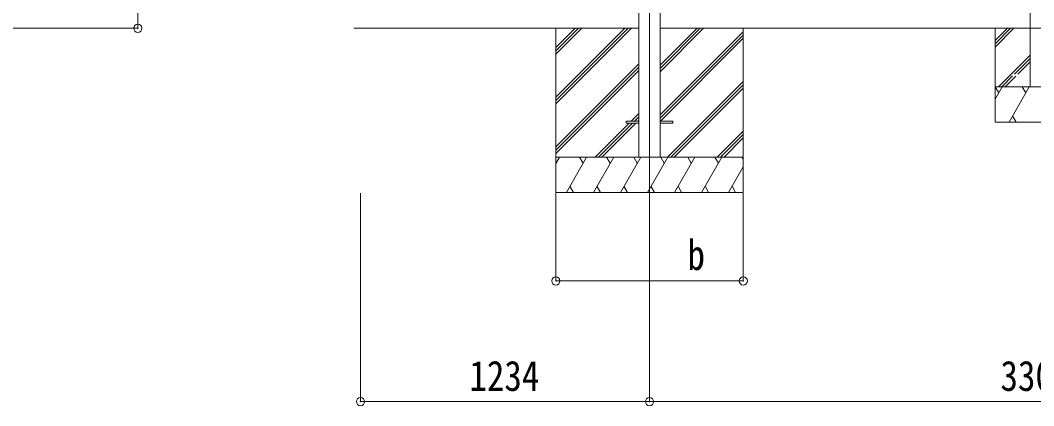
# Model space of a CAD drawing. Units: millimetres at full size. Extents: x -9783 to 9892, y -6828 to 6752.
# Drawn here: x 75 to 4402, y -2424 to -779 of the extents above; entities that cross this region are included whole.
import ezdxf
from ezdxf.enums import TextEntityAlignment as Align

# ---------------------------------------------------------------- set-up
doc = ezdxf.new("R2010")
doc.units = ezdxf.units.MM
doc.header["$LTSCALE"] = 35
doc.header["$PDMODE"] = 32
doc.header["$PDSIZE"] = 35
for name, color, linetype, lineweight in [('0-0_0', 7, 'Continuous', 9), ('0-1_本体', 4, 'Continuous', 9), ('0-2_部品', 7, 'Continuous', 9), ('0-8_PARTS2', 2, 'Continuous', 9), ('0-A_寸法', 6, 'Continuous', 9), ('1-0_FRAME', 7, 'Continuous', 9), ('1-2_GLASS_SEAL', 7, 'Continuous', 9)]:
    doc.layers.add(name, color=color, linetype=linetype, lineweight=lineweight)
doc.styles.add('ＭＳ ゴシック', font='')
doc.styles.get('ＭＳ ゴシック').set_extended_font_data('MS Gothic')

msp = doc.modelspace()

# ---------------------------------------------------------------- linework, layer by layer
at = {"layer": '0-0_0'}
for p, q in [((1499.84, -813.2), (2716.61, -813.2)), ((2361.81, -813.2), (2361.81, -1513.2)), ((2361.81, -1107.38), (2655.99, -813.2)), ((2361.81, -1121.52), (2670.13, -813.2)), ((2361.81, -1135.66), (2684.27, -813.2)), ((2361.81, -923.53), (2472.14, -813.2)), ((2361.81, -909.39), (2458, -813.2)), ((2361.81, -895.25), (2443.85, -813.2)), ((2807.01, -998.83), (2992.64, -813.2)), ((2807.01, -984.69), (2978.5, -813.2)), ((2807.01, -970.54), (2964.35, -813.2)), ((2807.01, -813.2), (6016.61, -813.2)), ((3161.81, -813.2), (3161.81, -1513.2)), ((2807.01, -1182.68), (3161.81, -827.88)), ((2807.01, -1196.82), (3161.81, -842.02)), ((2808.42, -1209.54), (3161.81, -856.16)), ((2361.81, -1319.51), (2716.61, -964.71)), ((2361.81, -1333.65), (2716.61, -978.85)), ((2361.81, -1347.79), (2716.61, -992.99)), ((2838.62, -1363.2), (3161.81, -1040.01)), ((2852.76, -1363.2), (3161.81, -1054.15)), ((2866.9, -1363.2), (3161.81, -1068.29)), ((2683.9, -1209.54), (2716.61, -1176.84)), ((2698.05, -1209.54), (2716.61, -1190.98)), ((2712.19, -1209.54), (2716.61, -1205.13)), ((2530.25, -1363.2), (2674.9, -1218.54)), ((2544.39, -1363.2), (2689.05, -1218.54)), ((2558.53, -1363.2), (2703.19, -1218.54)), ((3050.75, -1363.2), (3161.81, -1252.14)), ((3064.89, -1363.2), (3161.81, -1266.28)), ((3079.03, -1364.04), (3161.81, -1281.27)), ((3161.81, -1363.2), (2361.81, -1363.2)), ((2361.81, -1390.7), (2377.69, -1363.2)), ((2406.55, -1513.2), (2493.16, -1363.2)), ((2478.16, -1389.18), (2463.16, -1363.2)), ((2522.02, -1513.2), (2608.63, -1363.2)), ((2593.63, -1389.18), (2578.62, -1363.2)), ((2637.49, -1513.2), (2724.1, -1363.2)), ((2709.1, -1389.18), (2694.09, -1363.2)), ((2752.96, -1513.2), (2839.57, -1363.2)), ((2824.57, -1389.18), (2809.56, -1363.2)), ((2868.43, -1513.2), (2955.04, -1363.2)), ((2940.04, -1389.18), (2925.04, -1363.2)), ((2983.9, -1513.2), (3070.51, -1363.2)), ((3040.51, -1363.2), (3055.51, -1389.18)), ((3155.98, -1363.2), (3161.81, -1373.3)), ((3099.37, -1513.2), (3161.81, -1405.06)), ((2361.81, -1513.2), (3161.81, -1513.2)), ((2421.55, -1487.22), (2436.55, -1513.2)), ((2537.02, -1487.22), (2552.02, -1513.2)), ((2652.49, -1487.22), (2667.49, -1513.2)), ((2767.96, -1487.22), (2782.96, -1513.2)), ((2883.43, -1487.22), (2898.43, -1513.2)), ((2998.9, -1487.22), (3013.9, -1513.2)), ((3114.37, -1487.22), (3129.37, -1513.2))]:
    msp.add_line(p, q, dxfattribs=at)
at = {"layer": '0-1_本体'}
for p, q in [((2716.61, 1493.78), (2716.61, -1363.2)), ((2807.01, 1493.78), (2807.01, -1363.2))]:
    msp.add_line(p, q, dxfattribs=at)
at = {"layer": '0-2_部品', "color": 4}
for p, q in [((2661.81, -1209.54), (2661.81, -1218.54)), ((2661.81, -1209.54), (2716.61, -1209.54)), ((2807.01, -1209.54), (2861.81, -1209.54)), ((2861.81, -1209.54), (2861.81, -1218.54)), ((2661.81, -1218.54), (2716.61, -1218.54)), ((2807.01, -1218.54), (2861.81, -1218.54))]:
    msp.add_line(p, q, dxfattribs=at)
at = {"layer": '0-8_PARTS2'}
msp.add_line((2761.81, 1624.84), (2761.81, -1581.19), dxfattribs=at)
at = {"layer": '0-A_寸法'}
for p, q in [((577.5, -813.2), (577.5, 2136.38)), ((577.5, -813.2), (22.48, -813.2)), ((1527.81, -2406.08), (1527.81, -1516.68)), ((2361.81, -1891.09), (2361.81, -1516.68)), ((2761.81, -2406.08), (2761.81, -1516.68)), ((3161.81, -1891.09), (3161.81, -1516.68)), ((2361.81, -1891.09), (3161.81, -1891.09)), ((1527.81, -2406.08), (2761.81, -2406.08)), ((2761.81, -2406.08), (6061.81, -2406.08))]:
    msp.add_line(p, q, dxfattribs=at)
for p in [(577.5, -813.2), (2361.81, -1891.09), (3161.81, -1891.09), (1527.81, -2406.08), (2761.81, -2406.08)]:
    msp.add_point(p, dxfattribs=at)
at = {"layer": '1-0_FRAME'}
for p, q in [((4236.81, -813.2), (4236.81, -1213.21)), ((4236.81, -865.56), (4289.16, -813.21)), ((4236.81, -879.7), (4303.3, -813.21)), ((4236.81, -893.84), (4317.44, -813.21)), ((4251.29, -1063.21), (4386.81, -927.69)), ((4319.43, -1009.21), (4386.81, -941.83)), ((4333.57, -1009.21), (4386.81, -955.97)), ((4265.43, -1063.21), (4311.81, -1016.83)), ((4279.57, -1063.21), (4325.57, -1017.21)), ((4236.81, -1116.32), (4267.47, -1063.21)), ((4236.81, -1063.21), (4586.81, -1063.21)), ((4252.47, -1089.19), (4237.47, -1063.21)), ((4296.34, -1213.21), (4382.94, -1063.21)), ((4367.94, -1089.19), (4352.94, -1063.21)), ((4311.34, -1187.23), (4326.34, -1213.21)), ((4236.81, -1213.21), (4586.81, -1213.21))]:
    msp.add_line(p, q, dxfattribs=at)
at = {"layer": '1-2_GLASS_SEAL', "color": 4}
msp.add_line((4386.81, 1480.91), (4386.81, -1063.22), dxfattribs=at)

# ---------------------------------------------------------------- texts
at = {"layer": '0-A_寸法', "color": 7, "style": 'ＭＳ ゴシック', "width": 0.85}
for s, p in [('b', (2923.81, -1883.09)), ('1234', (1992.81, -2399.08)), ('3300', (4259.81, -2399.08))]:
    msp.add_text(s, height=129, dxfattribs=at).set_placement(p, align=Align.BOTTOM_LEFT)

doc.saveas('drawing.dxf')
